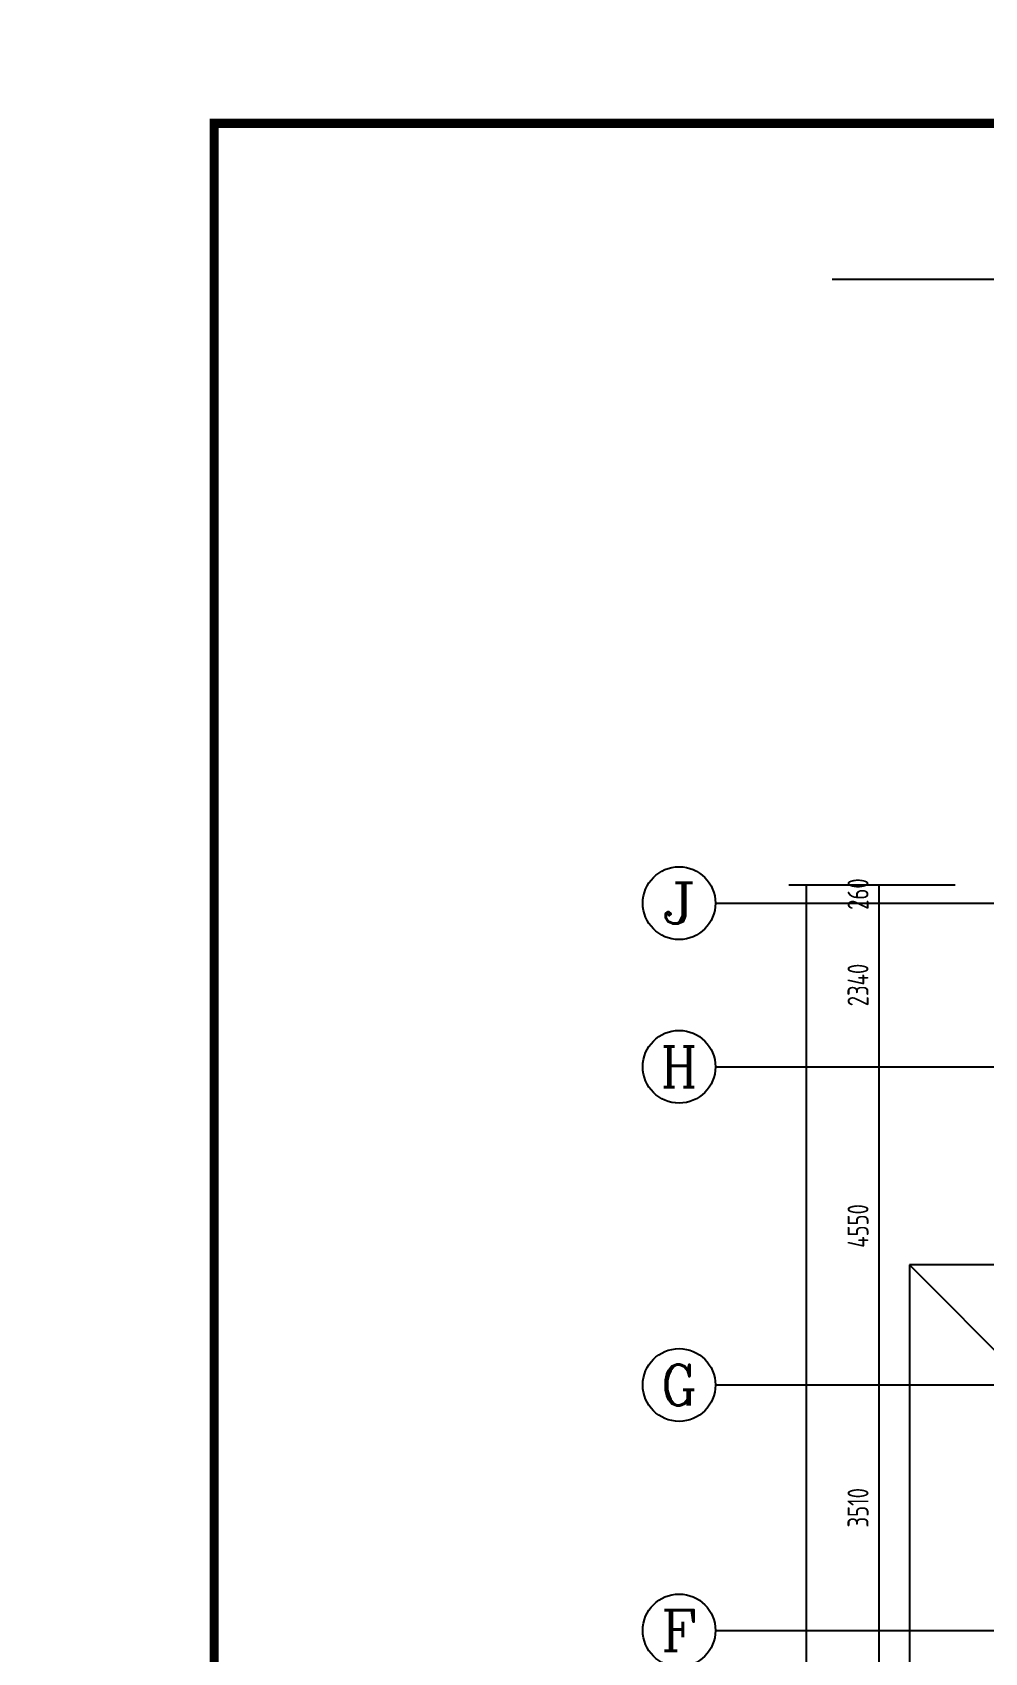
# Model space of a CAD drawing. Extents: x -726032 to 135930, y -151624 to 587044.
# Drawn here: x -726032 to -712407, y 563876 to 587044 of the extents above; entities that cross this region are included whole.
import ezdxf
from ezdxf.enums import TextEntityAlignment as Align

# ---------------------------------------------------------------- set-up
doc = ezdxf.new("R2010")
doc.units = 0
doc.header["$LTSCALE"] = 1000
doc.header["$MEASUREMENT"] = 0
doc.linetypes.add('DOTE', pattern=[2.42, 2, -0.2, 0.02, -0.2])
doc.layers.get('0').update_dxf_attribs({"linetype": 'CONTINUOUS'})
doc.layers.get('DEFPOINTS').update_dxf_attribs({"color": 1, "linetype": 'CONTINUOUS'})
for name, color, linetype in [('AXIS', 245, 'CONTINUOUS'), ('AXIS_TEXT', 7, 'CONTINUOUS'), ('DOTE', 8, 'DOTE'), ('GROUND', 45, 'CONTINUOUS'), ('PUB_TITLE', 1, 'CONTINUOUS'), ('引线', 213, 'CONTINUOUS')]:
    doc.layers.add(name, color=color, linetype=linetype)
doc.styles.add('COMPLEX', font='COMPLEX')
doc.styles.add('DIM_FONT', font='isocp.shx', dxfattribs={"width": 0.8})
doc.dimstyles.new('AXIS', dxfattribs={"dimtxt": 300, "dimasz": 1, "dimexe": 250, "dimexo": 300, "dimgap": 150, "dimtad": 1, "dimdec": 0, "dimzin": 0, "dimdsep": 46, "dimtxsty": 'DIM_FONT', "dimcen": 0.09, "dimse1": 1, "dimse2": 1, "dimclrt": 142, "dimadec": 0, "dimazin": 0, "dimtfac": 1, "dimtdec": 0, "dimtix": 1, "dimtmove": 2, "dimatfit": 3, "dimfxl": 1, "dimtolj": 1, "dimtzin": 0, "dimarcsym": 0})
doc.dimstyles.new('DIMA', dxfattribs={"dimtxt": 300, "dimasz": 1, "dimexe": 250, "dimexo": 300, "dimgap": 150, "dimtad": 1, "dimdec": 0, "dimzin": 0, "dimdsep": 46, "dimtxsty": 'DIM_FONT', "dimcen": 0.09, "dimse1": 1, "dimclrt": 142, "dimadec": 0, "dimazin": 0, "dimtfac": 1, "dimtdec": 0, "dimtix": 1, "dimtmove": 2, "dimatfit": 3, "dimfxl": 1, "dimtolj": 1, "dimtzin": 0, "dimarcsym": 0})
doc.dimstyles.new('DIMB', dxfattribs={"dimtxt": 300, "dimasz": 1, "dimexe": 250, "dimexo": 300, "dimgap": 150, "dimtad": 1, "dimdec": 0, "dimzin": 0, "dimdsep": 46, "dimtxsty": 'DIM_FONT', "dimcen": 0.09, "dimse2": 1, "dimclrt": 142, "dimadec": 0, "dimazin": 0, "dimtfac": 1, "dimtdec": 0, "dimtix": 1, "dimtmove": 2, "dimatfit": 3, "dimfxl": 1, "dimtolj": 1, "dimtzin": 0, "dimarcsym": 0})
doc.dimstyles.new('DIMN', dxfattribs={"dimtxt": 300, "dimasz": 1, "dimexe": 250, "dimexo": 300, "dimgap": 150, "dimtad": 1, "dimdec": 0, "dimzin": 0, "dimdsep": 46, "dimtxsty": 'DIM_FONT', "dimcen": 0.09, "dimclrt": 142, "dimadec": 0, "dimazin": 0, "dimtfac": 1, "dimtdec": 0, "dimtix": 1, "dimtmove": 2, "dimatfit": 3, "dimfxl": 1, "dimtolj": 1, "dimtzin": 0, "dimarcsym": 0})

# ---------------------------------------------------------------- blocks, each defined once
blk = doc.blocks.new('*D485')
at = {"layer": 'AXIS', "color": 0, "lineweight": -2, "transparency": 16777216}
for p, q in [((-712829, 574852), (-715208, 574852)), ((-714958, 574851), (-714958, 547813)), ((-712829, 547812), (-715208, 547812))]:
    blk.add_line(p, q, dxfattribs=at)
at = {"layer": 'AXIS', "color": 0, "transparency": 16777216}
for points in [[(-714958, 574851), (-714958, 574851), (-714958, 574852)], [(-714958, 547813), (-714958, 547813), (-714958, 547812)]]:
    blk.add_solid(points, dxfattribs=at)
at = {"layer": 'DEFPOINTS', "color": 0, "transparency": 16777216}
for p in [(-712529, 574852), (-714958, 547812), (-712529, 547812)]:
    blk.add_point(p, dxfattribs=at)
at = {"layer": 'AXIS', "color": 142, "transparency": 16777216, "insert": (-715258, 561332), "char_height": 300, "attachment_point": 5, "rotation": 90, "style": 'DIM_FONT'}
blk.add_mtext('\\A1;27040', dxfattribs=at)
blk = doc.blocks.new('*D3466')
at = {"layer": 'AXIS', "color": 0, "lineweight": -2, "transparency": 16777216}
blk.add_line((-713918, 574591), (-713918, 572253), dxfattribs=at)
at = {"layer": 'AXIS', "color": 0, "transparency": 16777216}
for points in [[(-713918, 574591), (-713918, 574591), (-713918, 574592)], [(-713918, 572253), (-713918, 572253), (-713918, 572252)]]:
    blk.add_solid(points, dxfattribs=at)
at = {"layer": 'DEFPOINTS', "color": 0, "transparency": 16777216}
for p in [(-712529, 574592), (-713918, 572252), (-712529, 572252)]:
    blk.add_point(p, dxfattribs=at)
at = {"layer": 'AXIS', "color": 142, "transparency": 16777216, "insert": (-714218, 573422), "char_height": 300, "attachment_point": 5, "rotation": 90, "style": 'DIM_FONT'}
blk.add_mtext('\\A1;2340', dxfattribs=at)
blk = doc.blocks.new('*D3852')
at = {"layer": 'AXIS', "color": 0, "lineweight": -2, "transparency": 16777216}
for p, q in [((-712829, 574852), (-714168, 574852)), ((-713918, 574853), (-713918, 574854)), ((-713918, 574852), (-713918, 574592)), ((-713918, 574591), (-713918, 574590))]:
    blk.add_line(p, q, dxfattribs=at)
at = {"layer": 'AXIS', "color": 0, "transparency": 16777216}
for points in [[(-713918, 574853), (-713918, 574853), (-713918, 574852)], [(-713918, 574591), (-713918, 574591), (-713918, 574592)]]:
    blk.add_solid(points, dxfattribs=at)
at = {"layer": 'DEFPOINTS', "color": 0, "transparency": 16777216}
for p in [(-712529, 574852), (-713918, 574592), (-712529, 574592)]:
    blk.add_point(p, dxfattribs=at)
at = {"layer": 'AXIS', "color": 142, "transparency": 16777216, "insert": (-714218, 574722), "char_height": 300, "attachment_point": 5, "rotation": 90, "style": 'DIM_FONT'}
blk.add_mtext('\\A1;260', dxfattribs=at)
blk = doc.blocks.new('*D3467')
at = {"layer": 'AXIS', "color": 0, "lineweight": -2, "transparency": 16777216}
blk.add_line((-713918, 567701), (-713918, 564193), dxfattribs=at)
at = {"layer": 'AXIS', "color": 0, "transparency": 16777216}
for points in [[(-713918, 567701), (-713918, 567701), (-713918, 567702)], [(-713918, 564193), (-713918, 564193), (-713918, 564192)]]:
    blk.add_solid(points, dxfattribs=at)
at = {"layer": 'DEFPOINTS', "color": 0, "transparency": 16777216}
for p in [(-712529, 567702), (-713918, 564192), (-712529, 564192)]:
    blk.add_point(p, dxfattribs=at)
at = {"layer": 'AXIS', "color": 142, "transparency": 16777216, "insert": (-714218, 565947), "char_height": 300, "attachment_point": 5, "rotation": 90, "style": 'DIM_FONT'}
blk.add_mtext('\\A1;3510', dxfattribs=at)
blk = doc.blocks.new('*D2702')
at = {"layer": 'AXIS', "color": 0, "lineweight": -2, "transparency": 16777216}
for p, q in [((-713918, 572251), (-713918, 567703)), ((-712829, 567702), (-714168, 567702))]:
    blk.add_line(p, q, dxfattribs=at)
at = {"layer": 'AXIS', "color": 0, "transparency": 16777216}
for points in [[(-713918, 572251), (-713918, 572251), (-713918, 572252)], [(-713918, 567703), (-713918, 567703), (-713918, 567702)]]:
    blk.add_solid(points, dxfattribs=at)
at = {"layer": 'DEFPOINTS', "color": 0, "transparency": 16777216}
for p in [(-712529, 572252), (-713918, 567702), (-712529, 567702)]:
    blk.add_point(p, dxfattribs=at)
at = {"layer": 'AXIS', "color": 142, "transparency": 16777216, "insert": (-714218, 569977), "char_height": 300, "attachment_point": 5, "rotation": 90, "style": 'DIM_FONT'}
blk.add_mtext('\\A1;4550', dxfattribs=at)
blk = doc.blocks.new('*D3468')
at = {"layer": 'AXIS', "color": 0, "lineweight": -2, "transparency": 16777216}
blk.add_line((-713918, 564191), (-713918, 561853), dxfattribs=at)
at = {"layer": 'AXIS', "color": 0, "transparency": 16777216}
for points in [[(-713918, 564191), (-713918, 564191), (-713918, 564192)], [(-713918, 561853), (-713918, 561853), (-713918, 561852)]]:
    blk.add_solid(points, dxfattribs=at)
at = {"layer": 'DEFPOINTS', "color": 0, "transparency": 16777216}
for p in [(-712529, 564192), (-713918, 561852), (-712529, 561852)]:
    blk.add_point(p, dxfattribs=at)
at = {"layer": 'AXIS', "color": 142, "transparency": 16777216, "insert": (-714218, 563022), "char_height": 300, "attachment_point": 5, "rotation": 90, "style": 'DIM_FONT'}
blk.add_mtext('\\A1;2340', dxfattribs=at)
blk = doc.blocks.new('_AXISO')
blk.add_circle((0, 0), 0.5)
at = {"layer": 'AXIS_TEXT', "style": 'COMPLEX', "width": 1.041667}
blk.add_attdef('A', text='', height=0.56, dxfattribs=at).set_placement((-0.25, -0.28), (0.25, -0.28), align=Align.FIT)

msp = doc.modelspace()

# ---------------------------------------------------------------- linework, layer by layer
at = {"layer": 'AXIS'}
for p, q in [((-716258.2, 574592.4), (-712529.2, 574592.4)), ((-716258.2, 572252.4), (-712529.2, 572252.4)), ((-716258.2, 567702.4), (-712529.2, 567702.4)), ((-716258.2, 564192.4), (-712529.2, 564192.4))]:
    msp.add_line(p, q, dxfattribs=at)
at = {"layer": 'DOTE'}
for p, q in [((-712529.2, 574592.4), (-642897.4, 574592.4)), ((-712529.2, 572252.4), (-642897.4, 572252.4)), ((-712581.2, 567702.4), (-642897.4, 567702.4)), ((-712529.2, 564192.4), (-642897.4, 564192.4))]:
    msp.add_line(p, q, dxfattribs=at)
at = {"layer": 'GROUND'}
for p, q in [((-713479.9, 569418.4), (-713479.9, 556106.4)), ((-706849.9, 569418.4), (-713479.9, 569418.4)), ((-713479.9, 569418.4), (-711919.9, 567858.4))]:
    msp.add_line(p, q, dxfattribs=at)
at = {"layer": 'PUB_TITLE'}
for points, const_width in [([(-726032.4, 532443.9), (-629442.4, 532443.9), (-629442.4, 587043.9), (-726032.4, 587043.9)], 0.234), ([(-723432.4, 533743.9), (-630742.4, 533743.9), (-630742.4, 585743.9), (-723432.4, 585743.9)], 130)]:
    msp.add_lwpolyline(points, close=True, dxfattribs=dict(at, const_width=const_width))
at = {"layer": '引线'}
msp.add_lwpolyline([(-706881, 576230.4), (-706881, 583510.9), (-714587.7, 583510.9)], dxfattribs=at)

# ---------------------------------------------------------------- block references
at = {"layer": 'AXIS'}
ref = msp.add_blockref('_AXISO', (-716778.2, 574592.4), dxfattribs=dict(at, xscale=1040, yscale=1040, zscale=1040))
ref.add_attrib('A', 'J', dxfattribs={"layer": 'AXIS_TEXT', "height": 582.4, "style": 'COMPLEX', "width": 1.704545}).set_placement((-717038.2, 574301.2), (-716518.2, 574301.2), align=Align.FIT)
ref = msp.add_blockref('_AXISO', (-716778.2, 572252.4), dxfattribs=dict(at, xscale=1040, yscale=1040, zscale=1040))
ref.add_attrib('A', 'H', dxfattribs={"layer": 'AXIS_TEXT', "height": 582.4, "style": 'COMPLEX', "width": 0.9375}).set_placement((-717038.2, 571961.2), (-716518.2, 571961.2), align=Align.FIT)
at = {"layer": 'AXIS', "xscale": 1040, "yscale": 1040, "zscale": 1040}
msp.add_blockref('_AXISO', (-716778.2, 567702.4), dxfattribs=at).add_auto_attribs({'A': 'G'})
at = {"layer": 'AXIS'}
ref = msp.add_blockref('_AXISO', (-716778.2, 564192.4), dxfattribs=dict(at, xscale=1040, yscale=1040, zscale=1040))
ref.add_attrib('A', 'F', dxfattribs={"layer": 'AXIS_TEXT', "height": 582.4, "style": 'COMPLEX', "width": 1.171875}).set_placement((-717038.2, 563901.2), (-716518.2, 563901.2), align=Align.FIT)

# ---------------------------------------------------------------- dimensions: what is measured, and where the dimension line sits
for p1, p2, distance, dimstyle, picture, middle in [((-712529.2, 574852.4), (-712529.2, 574592.4), -1389, 'DIMB', '*D3852', (-714218.2, 574722.4)), ((-712529.2, 574852.4), (-712529.2, 547812.2), -2429, 'DIMN', '*D485', (-715258.2, 561332.3)), ((-712529.2, 574592.4), (-712529.2, 572252.4), -1389, 'AXIS', '*D3466', (-714218.2, 573422.4)), ((-712529.2, 572252.4), (-712529.2, 567702.4), -1389, 'DIMA', '*D2702', (-714218.2, 569977.4))]:
    dim = msp.add_aligned_dim(p1=p1, p2=p2, distance=distance, dimstyle=dimstyle, dxfattribs=at)
    dim.commit()
    dim.dimension.update_dxf_attribs({"geometry": picture, "text_midpoint": middle})
for base, p1, p2, picture, middle in [((-713918.2, 564192.4), (-712529.2, 567702.4), (-712529.2, 564192.4), '*D3467', (-714218.2, 565947.4)), ((-713918.2, 561852.4), (-712529.2, 564192.4), (-712529.2, 561852.4), '*D3468', (-714218.2, 563022.4))]:
    dim = msp.add_linear_dim(base=base, p1=p1, p2=p2, angle=90, dimstyle='AXIS', dxfattribs=at)
    dim.commit()
    dim.dimension.update_dxf_attribs({"geometry": picture, "text_midpoint": middle})

doc.saveas('drawing.dxf')
